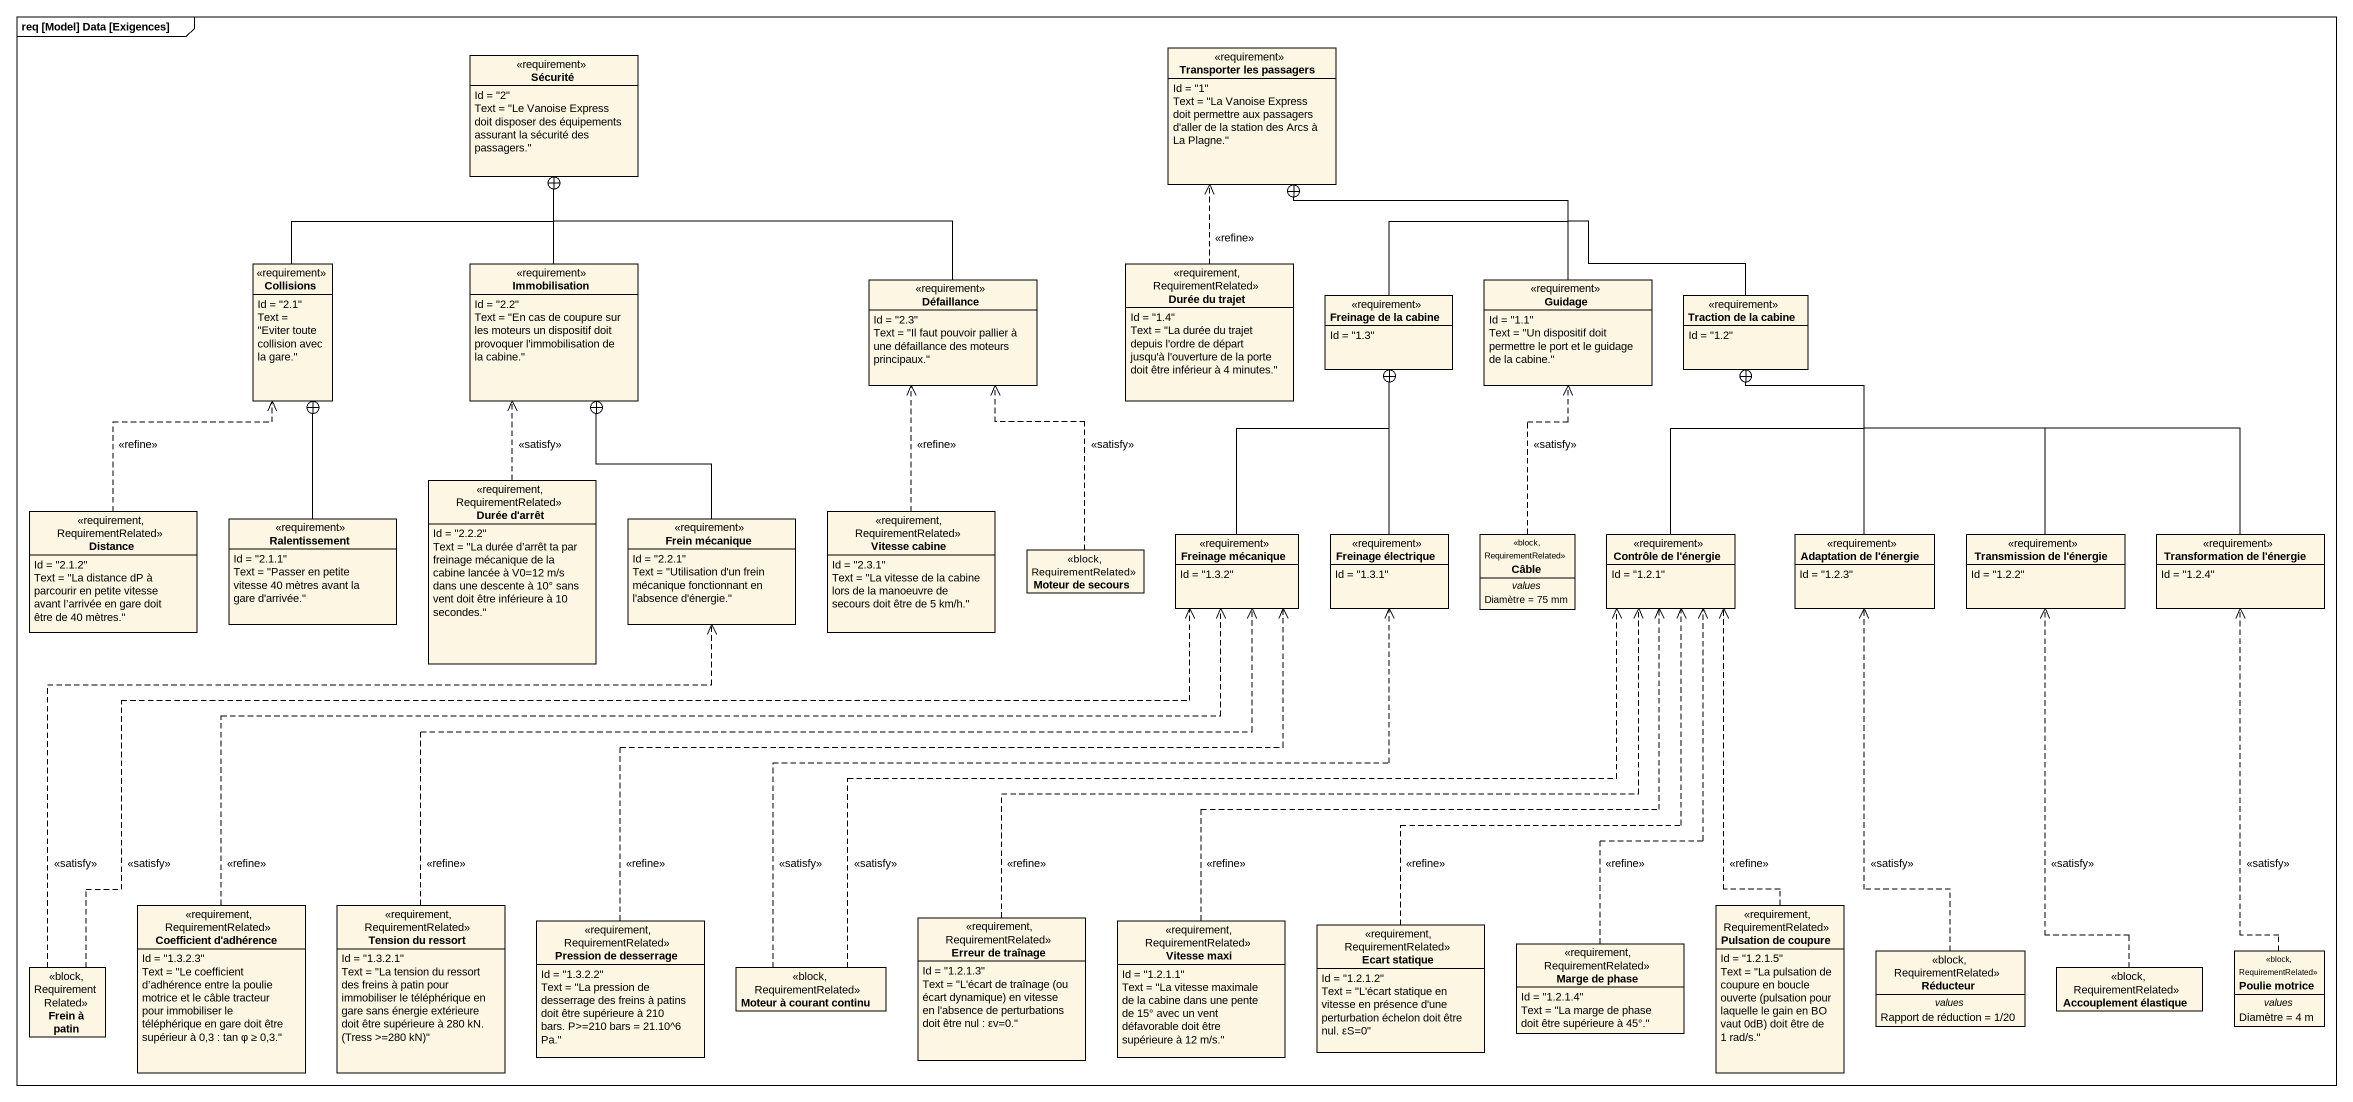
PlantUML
@startuml
mainframe req [Model] Data [Exigences]
hide circle
hide empty members
class Sécurité <<requirement>> {
  Id = "2"
  Text = "Le Vanoise Express doit disposer des équipements assurant la sécurité des passagers."
}
class "Transporter les passagers" as Transporter_les_passagers <<requirement>> {
  Id = "1"
  Text = "La Vanoise Express doit permettre aux passagers d'aller de la station des Arcs à La Plagne."
}
class Collisions <<requirement>> {
  Id = "2.1"
  Text = "Eviter toute collision avec la gare."
}
class Immobilisation <<requirement>> {
  Id = "2.2"
  Text = "En cas de coupure sur les moteurs un dispositif doit provoquer l'immobilisation de la cabine."
}
class Défaillance <<requirement>> {
  Id = "2.3"
  Text = "Il faut pouvoir pallier à une défaillance des moteurs principaux."
}
class "Durée du trajet" as Durée_du_trajet <<requirement, RequirementRelated>> {
  Id = "1.4"
  Text = "La durée du trajet depuis l'ordre de départ jusqu'à l'ouverture de la porte doit être inférieur à 4 minutes."
}
class "Freinage de la cabine" as Freinage_de_la_cabine <<requirement>> {
  Id = "1.3"
}
class Guidage <<requirement>> {
  Id = "1.1"
  Text = "Un dispositif doit permettre le port et le guidage de la cabine."
}
class "Traction de la cabine" as Traction_de_la_cabine <<requirement>> {
  Id = "1.2"
}
class "Durée d'arrêt" as Durée_d_arrêt <<requirement, RequirementRelated>> {
  Id = "2.2.2"
  Text = "La durée d’arrêt ta par freinage mécanique de la cabine lancée à V0=12 m/s dans une descente à 10° sans vent doit être inférieure à 10 secondes."
}
class Distance <<requirement, RequirementRelated>> {
  Id = "2.1.2"
  Text = "La distance dP à parcourir en petite vitesse avant l’arrivée en gare doit être de 40 mètres."
}
class Ralentissement <<requirement>> {
  Id = "2.1.1"
  Text = "Passer en petite vitesse 40 mètres avant la gare d'arrivée."
}
class "Frein mécanique" as Frein_mécanique <<requirement>> {
  Id = "2.2.1"
  Text = "Utilisation d'un frein mécanique fonctionnant en l'absence d'énergie."
}
class "Vitesse cabine" as Vitesse_cabine <<requirement, RequirementRelated>> {
  Id = "2.3.1"
  Text = "La vitesse de la cabine lors de la manoeuvre de secours doit être de 5 km/h."
}
class "Moteur de secours" as Moteur_de_secours <<block, RequirementRelated>>
class "Freinage mécanique" as Freinage_mécanique <<requirement>> {
  Id = "1.3.2"
}
class "Freinage électrique" as Freinage_électrique <<requirement>> {
  Id = "1.3.1"
}
class Câble <<block, RequirementRelated>> {
  -- values --
  Diamètre = 75 mm
}
class "Contrôle de l'énergie" as Contrôle_de_l_énergie <<requirement>> {
  Id = "1.2.1"
}
class "Adaptation de l'énergie" as Adaptation_de_l_énergie <<requirement>> {
  Id = "1.2.3"
}
class "Transmission de l'énergie" as Transmission_de_l_énergie <<requirement>> {
  Id = "1.2.2"
}
class "Transformation de l'énergie" as Transformation_de_l_énergie <<requirement>> {
  Id = "1.2.4"
}
class "Coefficient d'adhérence" as Coefficient_d_adhérence <<requirement, RequirementRelated>> {
  Id = "1.3.2.3"
  Text = "Le coefficient d’adhérence entre la poulie motrice et le câble tracteur pour immobiliser le téléphérique en gare doit être supérieur à 0,3 : tan φ ≥ 0,3."
}
class "Tension du ressort" as Tension_du_ressort <<requirement, RequirementRelated>> {
  Id = "1.3.2.1"
  {field} Text = "La tension du ressort des freins à patin pour immobiliser le téléphérique en gare sans énergie extérieure doit être supérieure à 280 kN. (Tress >=280 kN)"
}
class "Pulsation de coupure" as Pulsation_de_coupure <<requirement, RequirementRelated>> {
  Id = "1.2.1.5"
  {field} Text = "La pulsation de coupure en boucle ouverte (pulsation pour laquelle le gain en BO vaut 0dB) doit être de 1 rad/s."
}
class "Pression de desserrage" as Pression_de_desserrage <<requirement, RequirementRelated>> {
  Id = "1.3.2.2"
  Text = "La pression de desserrage des freins à patins doit être supérieure à 210 bars. P>=210 bars = 21.10^6 Pa."
}
class "Erreur de traînage" as Erreur_de_traînage <<requirement, RequirementRelated>> {
  Id = "1.2.1.3"
  {field} Text = "L'écart de traînage (ou écart dynamique) en vitesse en l'absence de perturbations doit être nul : εv=0."
}
class "Vitesse maxi" as Vitesse_maxi <<requirement, RequirementRelated>> {
  Id = "1.2.1.1"
  Text = "La vitesse maximale de la cabine dans une pente de 15° avec un vent défavorable doit être supérieure à 12 m/s."
}
class "Ecart statique" as Ecart_statique <<requirement, RequirementRelated>> {
  Id = "1.2.1.2"
  Text = "L'écart statique en vitesse en présence d'une perturbation échelon doit être nul. εS=0"
}
class "Marge de phase" as Marge_de_phase <<requirement, RequirementRelated>> {
  Id = "1.2.1.4"
  Text = "La marge de phase doit être supérieure à 45°."
}
class Réducteur <<block, RequirementRelated>> {
  -- values --
  Rapport de réduction = 1/20
}
class "Poulie motrice" as Poulie_motrice <<block, RequirementRelated>> {
  -- values --
  Diamètre = 4 m
}
class "Frein à patin" as Frein_à_patin <<block, RequirementRelated>>
class "Moteur à courant continu" as Moteur_à_courant_continu <<block, RequirementRelated>>
class "Accouplement élastique" as Accouplement_élastique <<block, RequirementRelated>>
Collisions -up-+ Sécurité
Immobilisation -up-+ Sécurité
Défaillance -left-+ Sécurité
Durée_du_trajet .up.> Transporter_les_passagers : <<refine>>
Freinage_de_la_cabine -up-+ Transporter_les_passagers
Guidage -up-+ Transporter_les_passagers
Traction_de_la_cabine -left-+ Transporter_les_passagers
Durée_d_arrêt .up.> Immobilisation : <<satisfy>>
Distance .up.> Collisions : <<refine>>
Ralentissement -up-+ Collisions
Frein_mécanique -up-+ Immobilisation
Vitesse_cabine .up.> Défaillance : <<refine>>
Moteur_de_secours .up.> Défaillance : <<satisfy>>
Freinage_mécanique -up-+ Freinage_de_la_cabine
Freinage_électrique -up-+ Freinage_de_la_cabine
Câble .up.> Guidage : <<satisfy>>
Contrôle_de_l_énergie -up-+ Traction_de_la_cabine
Adaptation_de_l_énergie -up-+ Traction_de_la_cabine
Transmission_de_l_énergie -up-+ Traction_de_la_cabine
Transformation_de_l_énergie -left-+ Traction_de_la_cabine
Coefficient_d_adhérence .right.> Freinage_mécanique : <<refine>>
Tension_du_ressort .right.> Freinage_mécanique : <<refine>>
Pulsation_de_coupure .up.> Contrôle_de_l_énergie : <<refine>>
Pression_de_desserrage .up.> Freinage_mécanique : <<refine>>
Erreur_de_traînage .up.> Contrôle_de_l_énergie : <<refine>>
Vitesse_maxi .up.> Contrôle_de_l_énergie : <<refine>>
Ecart_statique .up.> Contrôle_de_l_énergie : <<refine>>
Marge_de_phase .up.> Contrôle_de_l_énergie : <<refine>>
Réducteur .up.> Adaptation_de_l_énergie : <<satisfy>>
Poulie_motrice .up.> Transformation_de_l_énergie : <<satisfy>>
Frein_à_patin .up.> Frein_mécanique : <<satisfy>>
Frein_à_patin .right.> Freinage_mécanique : <<satisfy>>
Moteur_à_courant_continu .up.> Freinage_électrique : <<satisfy>>
Moteur_à_courant_continu .right.> Contrôle_de_l_énergie : <<satisfy>>
Accouplement_élastique .up.> Transmission_de_l_énergie : <<satisfy>>
@enduml
